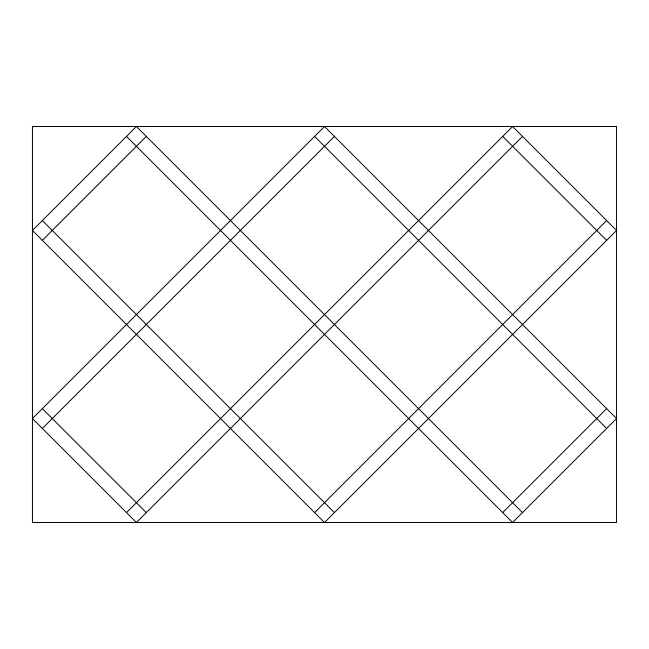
<?xml version="1.0" encoding="UTF-8"?>
<svg xmlns="http://www.w3.org/2000/svg" width="649" height="649" viewBox="0 0 649 649"><rect width="100%" height="100%" fill="white"/><g stroke="black" fill="none" stroke-linecap="round" stroke-linejoin="round"><path stroke-width="0.97" d="M42.363 240.365L146.317 136.412M42.363 428.462L334.413 136.412M126.498 512.588L512.588 126.498L616.55 230.452L324.5 522.502L32.45 230.452L136.412 126.498L522.502 512.588M522.502 136.412L136.412 522.502L32.45 418.548L324.5 126.498L616.55 418.548L512.588 522.502L126.498 136.412M314.587 512.588L606.637 220.538M502.683 512.588L606.637 408.635M502.683 136.412L606.637 240.365M314.587 136.412L606.637 428.462M42.363 220.538L334.413 512.588M42.363 408.635L146.317 512.588M616.55 126.498L32.45 126.498L32.45 522.502L616.55 522.502L616.55 126.498"/></g></svg>
